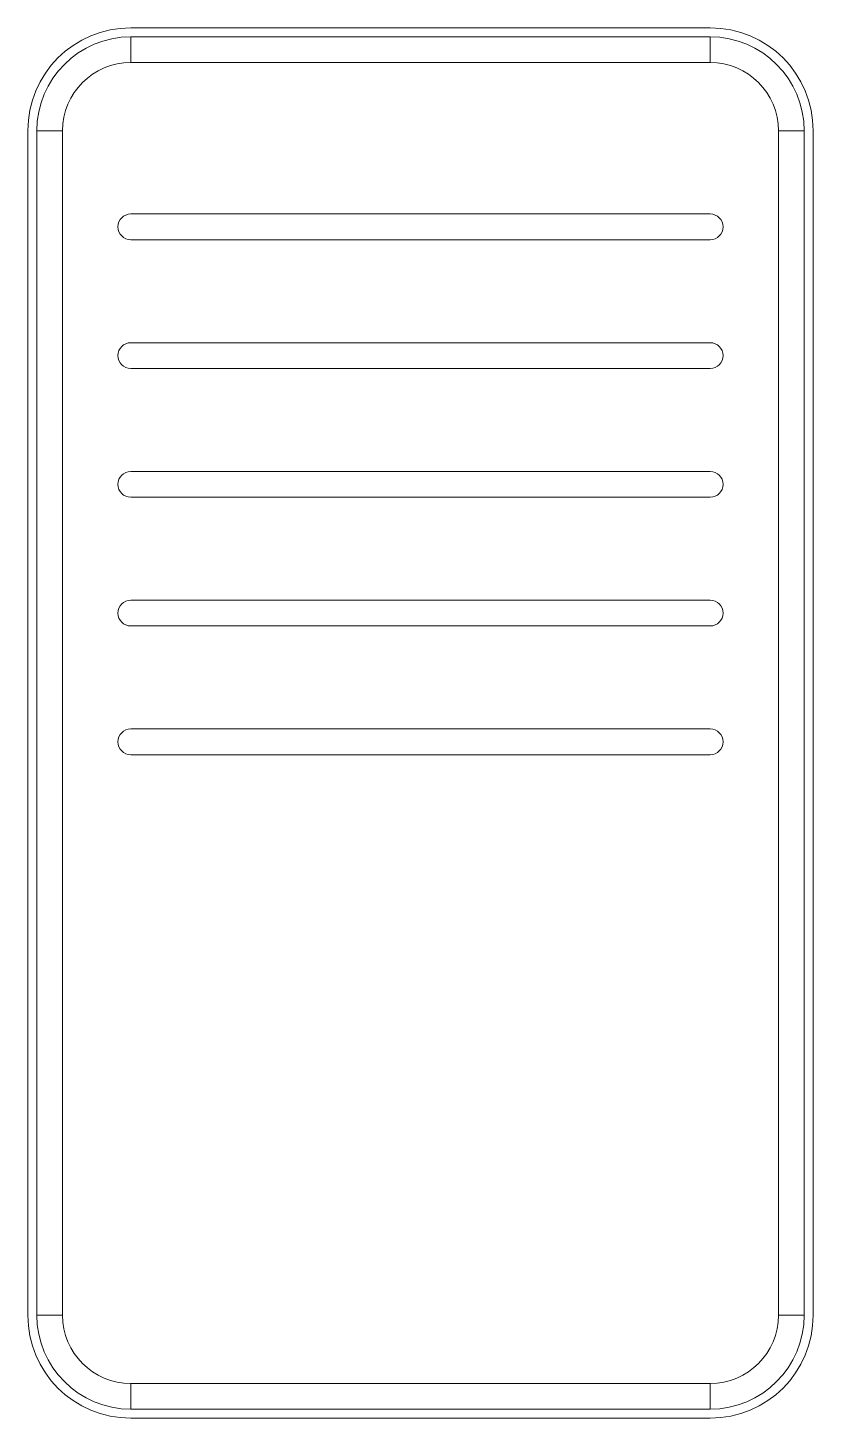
# Paper-space layout '_Posterior' of a CAD drawing. Header units: millimetres. Extents: x -15.2 to 15.2, y -27 to 27.
import ezdxf

# ---------------------------------------------------------------- set-up
doc = ezdxf.new("R2010")
doc.units = ezdxf.units.MM

psp = doc.layouts.new('_Posterior')

# ---------------------------------------------------------------- linework, layer by layer
at = {"color": 7, "linetype": 'Continuous', "lineweight": 15}
for p, q in [((-11.25, 27), (11.25, 27)), ((-11.25, 26.65), (11.25, 26.65)), ((-11.25, 26.65), (-11.25, 25.65)), ((11.25, 26.65), (11.25, 25.65)), ((11.25, 25.65), (-11.25, 25.65)), ((-15.25, -23), (-15.25, 23)), ((-14.9, -23), (-14.9, 23)), ((-14.9, 23), (-13.9, 23)), ((-13.9, 23), (-13.9, -23)), ((13.9, -23), (13.9, 23)), ((13.9, 23), (14.9, 23)), ((14.9, 23), (14.9, -23)), ((15.25, 23), (15.25, -23)), ((-11.25, 19.769), (11.25, 19.769)), ((11.25, 18.769), (-11.25, 18.769)), ((-11.25, 14.769), (11.25, 14.769)), ((11.25, 13.769), (-11.25, 13.769)), ((-11.25, 9.769), (11.25, 9.769)), ((11.25, 8.769), (-11.25, 8.769)), ((-11.25, 4.769), (11.25, 4.769)), ((11.25, 3.769), (-11.25, 3.769)), ((-11.25, -0.231), (11.25, -0.231)), ((11.25, -1.231), (-11.25, -1.231)), ((-14.9, -23), (-13.9, -23)), ((13.9, -23), (14.9, -23)), ((-11.25, -25.65), (11.25, -25.65)), ((-11.25, -25.65), (-11.25, -26.65)), ((11.25, -25.65), (11.25, -26.65)), ((11.25, -26.65), (-11.25, -26.65)), ((11.25, -27), (-11.25, -27))]:
    psp.add_line(p, q, dxfattribs=at)
for centre, radius, start, end in [((-11.25, 23), 4, 90, 180), ((-11.25, 23), 3.65, 90, 180), ((11.25, 23), 4, 0, 90), ((11.25, 23), 3.65, 0, 90), ((-11.25, 23), 2.65, 90, 180), ((11.25, 23), 2.65, 0, 90), ((-11.25, 19.269), 0.5, 90, 270), ((11.25, 19.269), 0.5, 270, 90), ((-11.25, 14.269), 0.5, 90, 270), ((11.25, 14.269), 0.5, 270, 90), ((-11.25, 9.269), 0.5, 90, 270), ((11.25, 9.269), 0.5, 270, 90), ((-11.25, 4.269), 0.5, 90, 270), ((11.25, 4.269), 0.5, 270, 90), ((-11.25, -0.731), 0.5, 90, 270), ((11.25, -0.731), 0.5, 270, 90), ((-11.25, -23), 4, 180, 270), ((-11.25, -23), 3.65, 180, 270), ((-11.25, -23), 2.65, 180, 270), ((11.25, -23), 4, 270, 0), ((11.25, -23), 3.65, 270, 0), ((11.25, -23), 2.65, 270, 0)]:
    psp.add_arc(centre, radius, start, end, dxfattribs=at)

doc.saveas('drawing.dxf')
